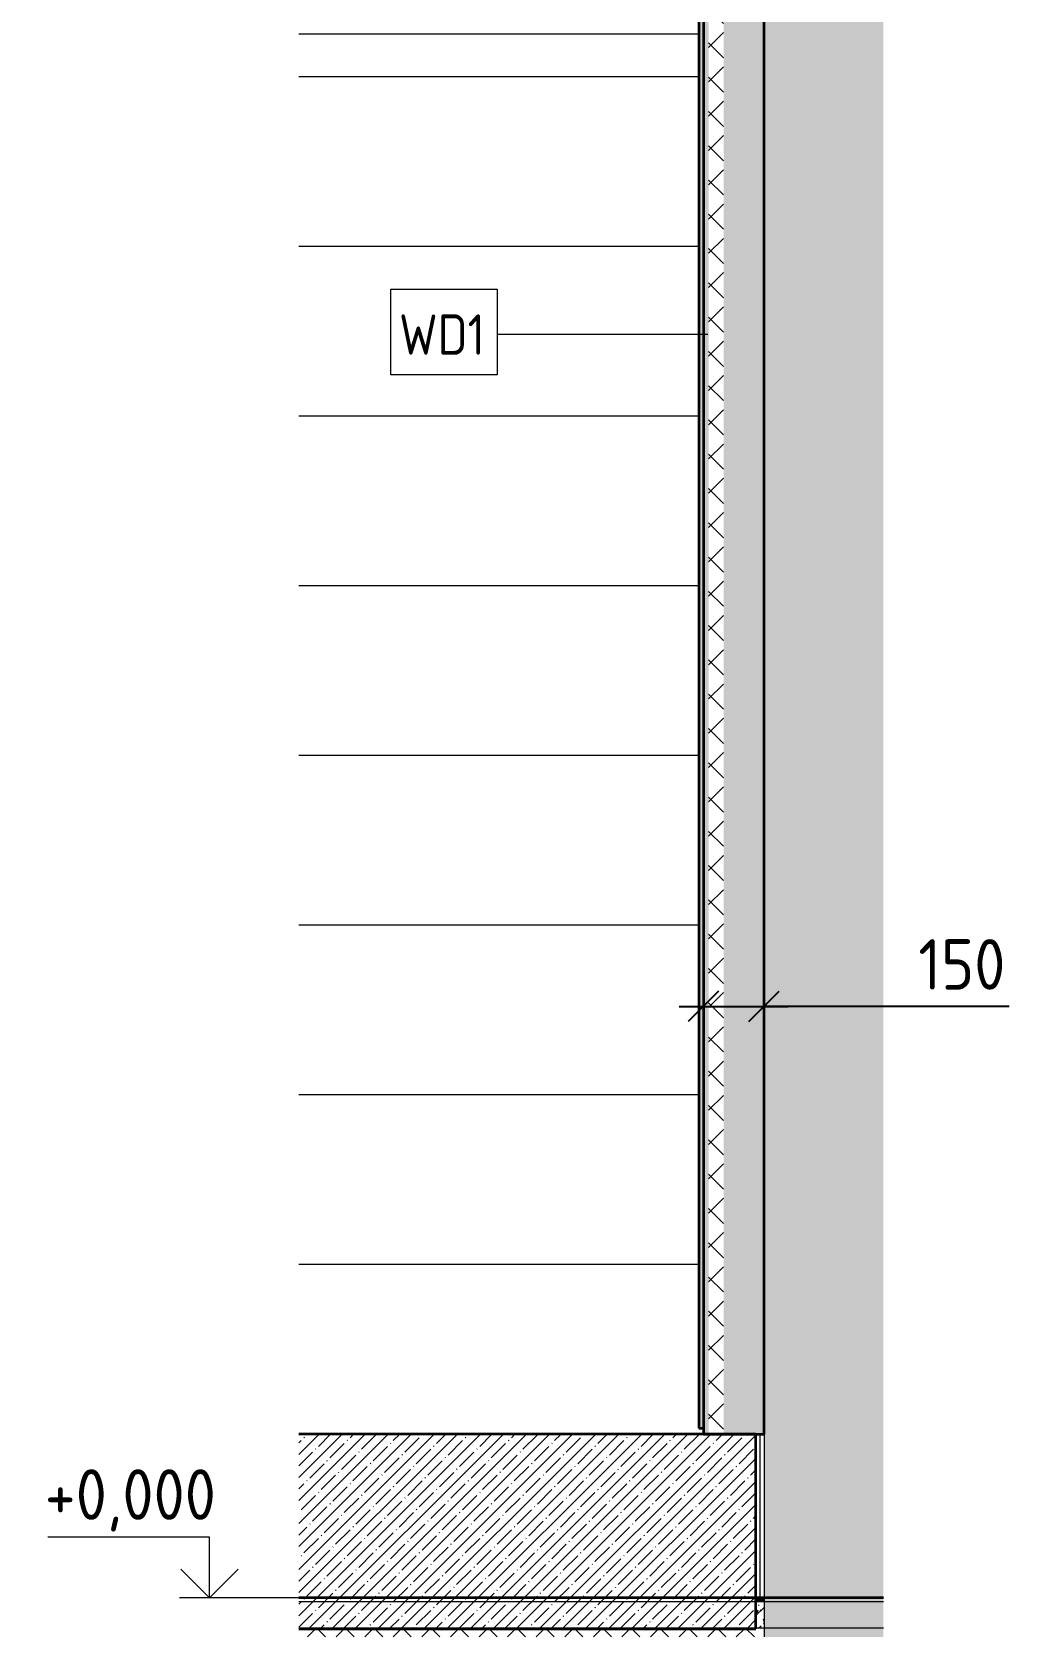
# Model space of a CAD drawing. Header units: millimetres. Extents: x -4029 to 232974, y -8553 to 104777.
# Drawn here: x 223457 to 225908, y -97 to 3875 of the extents above; entities that cross this region are included whole.
import ezdxf

# ---------------------------------------------------------------- set-up
doc = ezdxf.new("R2010")
doc.units = ezdxf.units.MM
for name, color, linetype, lineweight in [('5.1) Перегародка WD6', 6, 'Continuous', 9), ('A-CLNG', 7, 'Continuous', 9), ('A-FLOR', 7, 'Continuous', 9), ('A-FLOR-4', 7, 'Continuous', 35), ('A-FLOR-MCUT', 7, 'Continuous', 9), ('G-ANNO-DIMS', 7, 'Continuous', 9), ('G-ANNO-DIMS-1', 7, 'Continuous', 20), ('I-WALL', 7, 'Continuous', 9), ('I-WALL-11', 7, 'Continuous', 35), ('S-COLS', 7, 'Continuous', 9), ('S-STRS', 7, 'Continuous', 9), ('S-STRS-4', 7, 'Continuous', 15), ('S-STRS-5', 7, 'Continuous', 35)]:
    doc.layers.add(name, color=color, linetype=linetype, lineweight=lineweight)
for name, color, linetype, lineweight, true_color in [('A-FLOR-5', 9, 'Continuous', 9, 0x808080), ('G-ANNO-TEXT-1', 7, 'Continuous', 9, 0x3c3c3c), ('I-WALL-10', 9, 'Continuous', 9, 0x808080)]:
    doc.layers.add(name, color=color, linetype=linetype, lineweight=lineweight, true_color=true_color)
doc.styles.add('GOST Common_7', font='', dxfattribs={"width": 0.9, "height": 100})
doc.styles.add('ISOCPEUR_3', font='isocpeur.ttf', dxfattribs={"width": 0.9, "height": 125})
doc.styles.get('GOST Common_7').set_extended_font_data('GOST Common')
doc.dimstyles.new('ISO-2_5_0_9К_БОЛЬШОЙ_3', dxfattribs={"dimscale": 304.8, "dimtxt": 124.497647, "dimasz": 0.246063, "dimexe": 0.19685, "dimexo": 0.492126, "dimgap": 0, "dimtad": 1, "dimdec": 0, "dimrnd": 10, "dimzin": 0, "dimdsep": 46, "dimtxsty": 'ISOCPEUR_3', "dimblk1": 'OBLIQUE', "dimblk2": 'OBLIQUE', "dimsah": 1, "dimcen": 0.09, "dimdle": 0.19685, "dimazin": 0, "dimtfac": 1, "dimtdec": 4, "dimtix": 1, "dimtmove": 1, "dimatfit": 3, "dimfxl": 1, "dimtvp": 1, "dimtolj": 1, "dimtzin": 0, "dimarcsym": 2})
pattern_1 = [(45, (-15246.34, 4946), (-28.51267, 28.51267), []), (45, (-15217.83, 4946), (-28.51267, 28.51267), [50.403, -10.081, 1.676, -8.404])]

# ---------------------------------------------------------------- blocks, each defined once
blk = doc.blocks.new('BSC_Колонна _Прямоугольная - 600х600-23286269-Разрез 4-4')
at = {"layer": 'S-COLS'}
h = blk.add_hatch(dxfattribs=at)
h.set_pattern_fill('FP_223', color=256, style=0, pattern_type=2)
h.set_pattern_definition(pattern_1)
h.paths.add_polyline_path([(-14904.9, -96.7), (-14904.9, 8299.3), (-15200, 8299.3), (-15200, -96.7)])
blk.add_line((-15200, 8299.3), (-15200, -96.7), dxfattribs=at)
blk = doc.blocks.new('Перекрытия 2 - Перекрытия 4-32990152-Разрез 4-4')
at = {"layer": 'S-STRS'}
h = blk.add_hatch(dxfattribs=at)
h.set_pattern_fill('FP_223', color=256, style=0, pattern_type=2)
h.set_pattern_definition(pattern_1)
h.paths.add_polyline_path([(-15294.6, -76.9), (-15220, -76.9), (-15220, 405), (-16350.8, 405), (-16350.8, -76.9)])
at = {"layer": 'S-STRS-4'}
for p, q in [((-15709, 4185), (-16350.8, 4185)), ((-15707.9, 4185), (-15709, 4185)), ((-15694.1, 4185), (-15707.9, 4185)), ((-15693, 4185), (-15694.1, 4185)), ((-15361, 4185), (-15693, 4185)), ((-15361, 3765), (-16350.8, 3765)), ((-15361, 3345), (-16350.8, 3345)), ((-15361, 2925), (-16350.8, 2925)), ((-15361, 2505), (-16350.8, 2505)), ((-15361, 2085), (-16350.8, 2085)), ((-15361, 1665), (-16350.8, 1665)), ((-15361, 1245), (-16350.8, 1245)), ((-15361, 825), (-16350.8, 825))]:
    blk.add_line(p, q, dxfattribs=at)
at = {"layer": 'S-STRS-5'}
for p, q in [((-15220, 405), (-16350.8, 405)), ((-15220, -76.9), (-15220, 405)), ((-16350.8, -76.9), (-15220, -76.9))]:
    blk.add_line(p, q, dxfattribs=at)
blk = doc.blocks.new('Высотные отметки - Стрелка_Верх-17668718-Разрез 4-4')
at = {"layer": 'G-ANNO-DIMS'}
for p, q in [((-16572, 149.9), (-16972, 149.9)), ((-16572, -0.1), (-16572, 149.9)), ((-16496.2, -0.1), (-16646.1, -0.1))]:
    blk.add_line(p, q, dxfattribs=at)
at = {"layer": 'G-ANNO-DIMS-1'}
for q in [(-16642.7, 70.6), (-16501.2, 70.6)]:
    blk.add_line((-16572, -0.1), q, dxfattribs=at)
blk = doc.blocks.new('_Oblique')
at = {"color": 0, "linetype": 'ByBlock', "lineweight": -2}
blk.add_line((-0.5, -0.5), (0.5, 0.5), dxfattribs=at)
blk = doc.blocks.new('DIMBLOCK68-Разрез 4-4')
at = {"layer": '5.1) Перегародка WD6', "color": 0, "lineweight": -2, "transparency": 16777216}
for p, q in [((225057.8, 1463.7), (225327.8, 1463.7)), ((225874.4, 1463.7), (225267.8, 1463.7)), ((225117.8, 1366.8), (225117.8, 1403.7)), ((225267.8, 1366.8), (225267.8, 1403.7))]:
    blk.add_line(p, q, dxfattribs=at)
at = {"layer": 'Defpoints', "color": 0, "transparency": 16777216}
for p in [(225117.8, 1516.8), (225267.8, 1516.8), (225267.8, 1463.7)]:
    blk.add_point(p, dxfattribs=at)
at = {"layer": '5.1) Перегародка WD6', "color": 0, "lineweight": -2, "transparency": 16777216, "xscale": 75, "yscale": 75, "zscale": 75, "rotation": 180}
blk.add_blockref('_Oblique', (225117.8, 1463.7), dxfattribs=at)
at = {"layer": '5.1) Перегародка WD6', "color": 0, "lineweight": -2, "transparency": 16777216, "xscale": 75, "yscale": 75, "zscale": 75}
blk.add_blockref('_Oblique', (225267.8, 1463.7), dxfattribs=at)
at = {"layer": '5.1) Перегародка WD6', "color": 0, "transparency": 16777216, "insert": (225649.5, 1630.4), "char_height": 125, "width": 258.572, "attachment_point": 1, "line_spacing_factor": 1.149209, "style": 'ISOCPEUR_3'}
blk.add_mtext('\\A1;150', dxfattribs=at)

msp = doc.modelspace()

# ---------------------------------------------------------------- hatches: boundary and pattern name
at = {"layer": 'A-FLOR'}
msp.add_hatch(color=256, dxfattribs=at).paths.add_polyline_path([(225257.8377, -10.1), (225267.8377, -10.1), (225267.8377, -0.1), (225247.8378, -0.1), (225247.8378, -10.1)])
at = {"layer": 'A-FLOR-5'}
h = msp.add_hatch(dxfattribs=at)
h.set_pattern_fill('FP_225', color=256, style=0, pattern_type=2)
h.set_pattern_definition([(45, (225221.5, 4946), (-37.7171, 37.7171), [53.34, -8.89, 1.778, -8.89]), (45, (225221.5, 4983.694), (-37.7171, 37.7171), []), (50, (225221.5, 4946), (63.7639, -5.57885), [6.668, -73.343]), (355, (225221.5, 4946), (-12.3349, 66.8695), [5.334, -58.674]), (100.451, (225226.81, 4945.535), (51.43036, 61.291), [5.667, -62.332]), (46.184, (225221.5, 4963.78), (94.8772, -14.7148), [10.001, -110.014]), (96.636, (225229.405, 4962.55), (83.0912, 86.5993), [8.5, -93.497]), (351.184, (225221.5, 4963.78), (83.092, 86.5993), [8.001, -88.011]), (21, (225230.39, 4959.335), (53.0645, -35.7927), [6.667, -73.342]), (326, (225230.39, 4959.335), (21.6307, 64.4655), [5.334, -58.674]), (71.451, (225234.81, 4956.35), (74.69646, 28.6724), [5.667, -62.332]), (37.5, (225221.498, 4946), (1.08041, 29.59427), [1.676, -56.286, 1.676, -57.887, -58.896]), (37.5, (225221.498, 4946), (1.08041, 29.59427), [-117.526, 1.676, -57.22]), (7.5, (225221.498, 4946), (23.38637, 35.0635), [1.676, -32.283, 1.676, -54.953, -22.447]), (7.5, (225221.498, 4946), (23.38637, 35.0635), [-90.589, 1.676, -20.771]), (327.5, (225201.673, 4946), (47.45657, -2.00547), [1.676, -20.549, 1.676, -67.666, -92.011]), (327.5, (225201.673, 4946), (47.45657, -2.00547), [-91.567, 1.676, -90.335]), (317.5, (225192.783, 4946), (51.84495, 8.89904), [1.676, -27.216, 1.676, -44.374, -65.341]), (317.5, (225192.783, 4946), (51.84495, 8.89904), [-74.943, 1.676, -63.665])])
h.paths.add_polyline_path([(225257.8377, -75.1), (225267.8377, -75.1), (225267.8377, -10.1), (225247.8378, -10.1), (225247.8378, -75.1)])
h = msp.add_hatch(dxfattribs=at)
h.set_pattern_fill('FP_224', color=256, style=0, pattern_type=2)
h.set_pattern_definition([(45, (225221.5, 4946), (-35.35534, 35.35534), []), (135, (225221.5, 4946), (-35.35534, -35.35534), [])])
h.paths.add_polyline_path([(225208.5557, -96.7175), (225267.8377, -96.7175), (225267.8377, -75.1), (225247.8378, -75.1), (225247.8378, -76.8861), (224117.0189, -76.8861), (224117.0189, -96.7175)])
at = {"layer": 'I-WALL'}
msp.add_hatch(color=256, dxfattribs=at).paths.add_polyline_path([(225117.8377, 420), (225117.8377, 5040), (225106.8377, 5040), (225106.8377, 420)])
at = {"layer": 'I-WALL-10'}
h = msp.add_hatch(dxfattribs=at)
h.set_pattern_fill('FP_227', color=256, style=0, pattern_type=2)
h.set_pattern_definition([(0, (225221.5, 4946), (203.2, 50.8), [16.764, -135.636, 16.764, -135.636, -812.8]), (0, (225221.5, 4946), (203.2, 50.8), [-304.8, 16.764, -288.036, 16.764, -135.636, -355.6]), (0, (225221.5, 4946), (203.2, 50.8), [-762, 16.764, -84.836, 16.764, -237.236]), (120, (225297.7, 4971.4), (-145.5941, 150.57636), [16.764, -135.636, 16.764, -135.636, -812.8]), (120, (225297.7, 4971.4), (-145.5941, 150.57636), [-304.8, 16.764, -288.036, 16.764, -135.636, -355.6]), (120, (225297.7, 4971.4), (-145.5941, 150.57636), [-762, 16.764, -84.836, 16.764, -237.236]), (240, (225323.1, 5073), (-57.6059, -201.37636), [16.764, -135.636, 16.764, -135.636, -812.8]), (240, (225323.1, 5073), (-57.6059, -201.37636), [-304.8, 16.764, -288.036, 16.764, -135.636, -355.6]), (240, (225323.1, 5073), (-57.6059, -201.37636), [-762, 16.764, -84.836, 16.764, -237.236])])
h.paths.add_polyline_path([(225117.8377, 405), (225130.8377, 405), (225130.8377, 7120), (225117.8377, 7120), (225117.8377, 825)])
h = msp.add_hatch(dxfattribs=at)
h.set_pattern_fill('FP_226', color=256, style=0, pattern_type=2)
h.set_pattern_definition([(135, (225221.5, 4946), (-42.4264, -42.4264), []), (225, (225221.5, 4946), (42.4264, -42.4264), [])])
h.paths.add_polyline_path([(225167.8377, 405), (225167.8377, 7120), (225130.8377, 7120), (225130.8377, 405)])
msp.add_hatch(color=256, dxfattribs=at).paths.add_polyline_path([(225257.8377, 405), (225267.8377, 405), (225267.8377, 3880), (225264.4236, 3880), (225264.4236, 4120), (225267.8377, 4120), (225267.8377, 7120), (225167.8377, 7120), (225167.8377, 405), (225247.8378, 405)])

# ---------------------------------------------------------------- linework, layer by layer
at = {"layer": 'A-CLNG'}
for p, q in [((224117.0189, 3871), (225106.8377, 3871)), ((225106.8377, 3870), (224117.0189, 3870))]:
    msp.add_line(p, q, dxfattribs=at)
at = {"layer": 'A-FLOR-4'}
msp.add_line((225562.9243, -0.1), (224117.0189, -0.1), dxfattribs=at)
at = {"layer": 'A-FLOR-MCUT'}
for p, q in [((225562.9243, -10.1), (224117.0189, -10.1)), ((225562.9243, -75.1), (224117.0189, -75.1))]:
    msp.add_line(p, q, dxfattribs=at)
at = {"layer": 'G-ANNO-DIMS'}
msp.add_line((224430.6271, -0.1), (223895.8804, -0.1), dxfattribs=at)
at = {"layer": 'G-ANNO-TEXT-1'}
msp.add_line((225128.6828, 3126.8682), (224608.0451, 3126.8682), dxfattribs=at)
at = {"layer": 'G-ANNO-TEXT-1', "flags": 128}
msp.add_lwpolyline([(224344.8451, 3239.0817), (224608.0451, 3239.0817), (224608.0451, 3027.0817), (224344.8451, 3027.0817)], close=True, dxfattribs=at)
at = {"layer": 'I-WALL'}
for p, q in [((225257.8377, 0), (225257.8377, 405)), ((225247.8378, 0), (225257.8377, 0))]:
    msp.add_line(p, q, dxfattribs=at)
at = {"layer": 'I-WALL-11'}
for p, q in [((225117.8377, 7120), (225117.8377, 405)), ((225267.8377, 405), (225267.8377, 7120)), ((225106.8377, 5040), (225106.8377, 420)), ((225106.8377, 420), (225117.8377, 420)), ((225117.8377, 405), (225267.8377, 405))]:
    msp.add_line(p, q, dxfattribs=at)

# ---------------------------------------------------------------- block references
at = {"layer": 'G-ANNO-DIMS'}
msp.add_blockref('Высотные отметки - Стрелка_Верх-17668718-Разрез 4-4', (240467.8378, 0), dxfattribs=at)
at = {"layer": 'S-COLS'}
msp.add_blockref('BSC_Колонна _Прямоугольная - 600х600-23286269-Разрез 4-4', (240467.8378, 0), dxfattribs=at)
at = {"layer": 'S-STRS-4'}
msp.add_blockref('Перекрытия 2 - Перекрытия 4-32990152-Разрез 4-4', (240467.8378, 0), dxfattribs=at)

# ---------------------------------------------------------------- texts
at = {"layer": 'G-ANNO-TEXT-1', "insert": (224364.8451, 3176.8682), "char_height": 100, "width": 266.961937, "attachment_point": 1, "style": 'GOST Common_7'}
msp.add_mtext('WD1', dxfattribs=at)

# ---------------------------------------------------------------- dimensions: what is measured, and where the dimension line sits
at = {"layer": '5.1) Перегародка WD6', "color": 18, "true_color": 0x000000}
dim = msp.add_linear_dim(base=(225267.8377, 1463.746), p1=(225117.8377, 1516.779), p2=(225267.8377, 1516.779), dimstyle='ISO-2_5_0_9К_БОЛЬШОЙ_3', override={"dimpost": '<>', "dimfxl": 150}, dxfattribs=at)
dim.commit()
dim.dimension.update_dxf_attribs({"geometry": 'DIMBLOCK68-Разрез 4-4', "text_midpoint": (225778.7865, 1543.7196), "dimtype": 160})

# ---------------------------------------------------------------- next in the draw order: texts
at = {"layer": 'G-ANNO-DIMS', "insert": (223488.6259, 318.207), "char_height": 125, "width": 509.410881, "attachment_point": 1, "line_spacing_factor": 1.149209, "style": 'ISOCPEUR_3', "bg_fill": 3, "box_fill_scale": 1.25, "bg_fill_color": 256, "bg_fill_true_color": 13158600, "bg_fill_transparency": 0}
msp.add_mtext('+0,000', dxfattribs=at)

doc.saveas('drawing.dxf')
